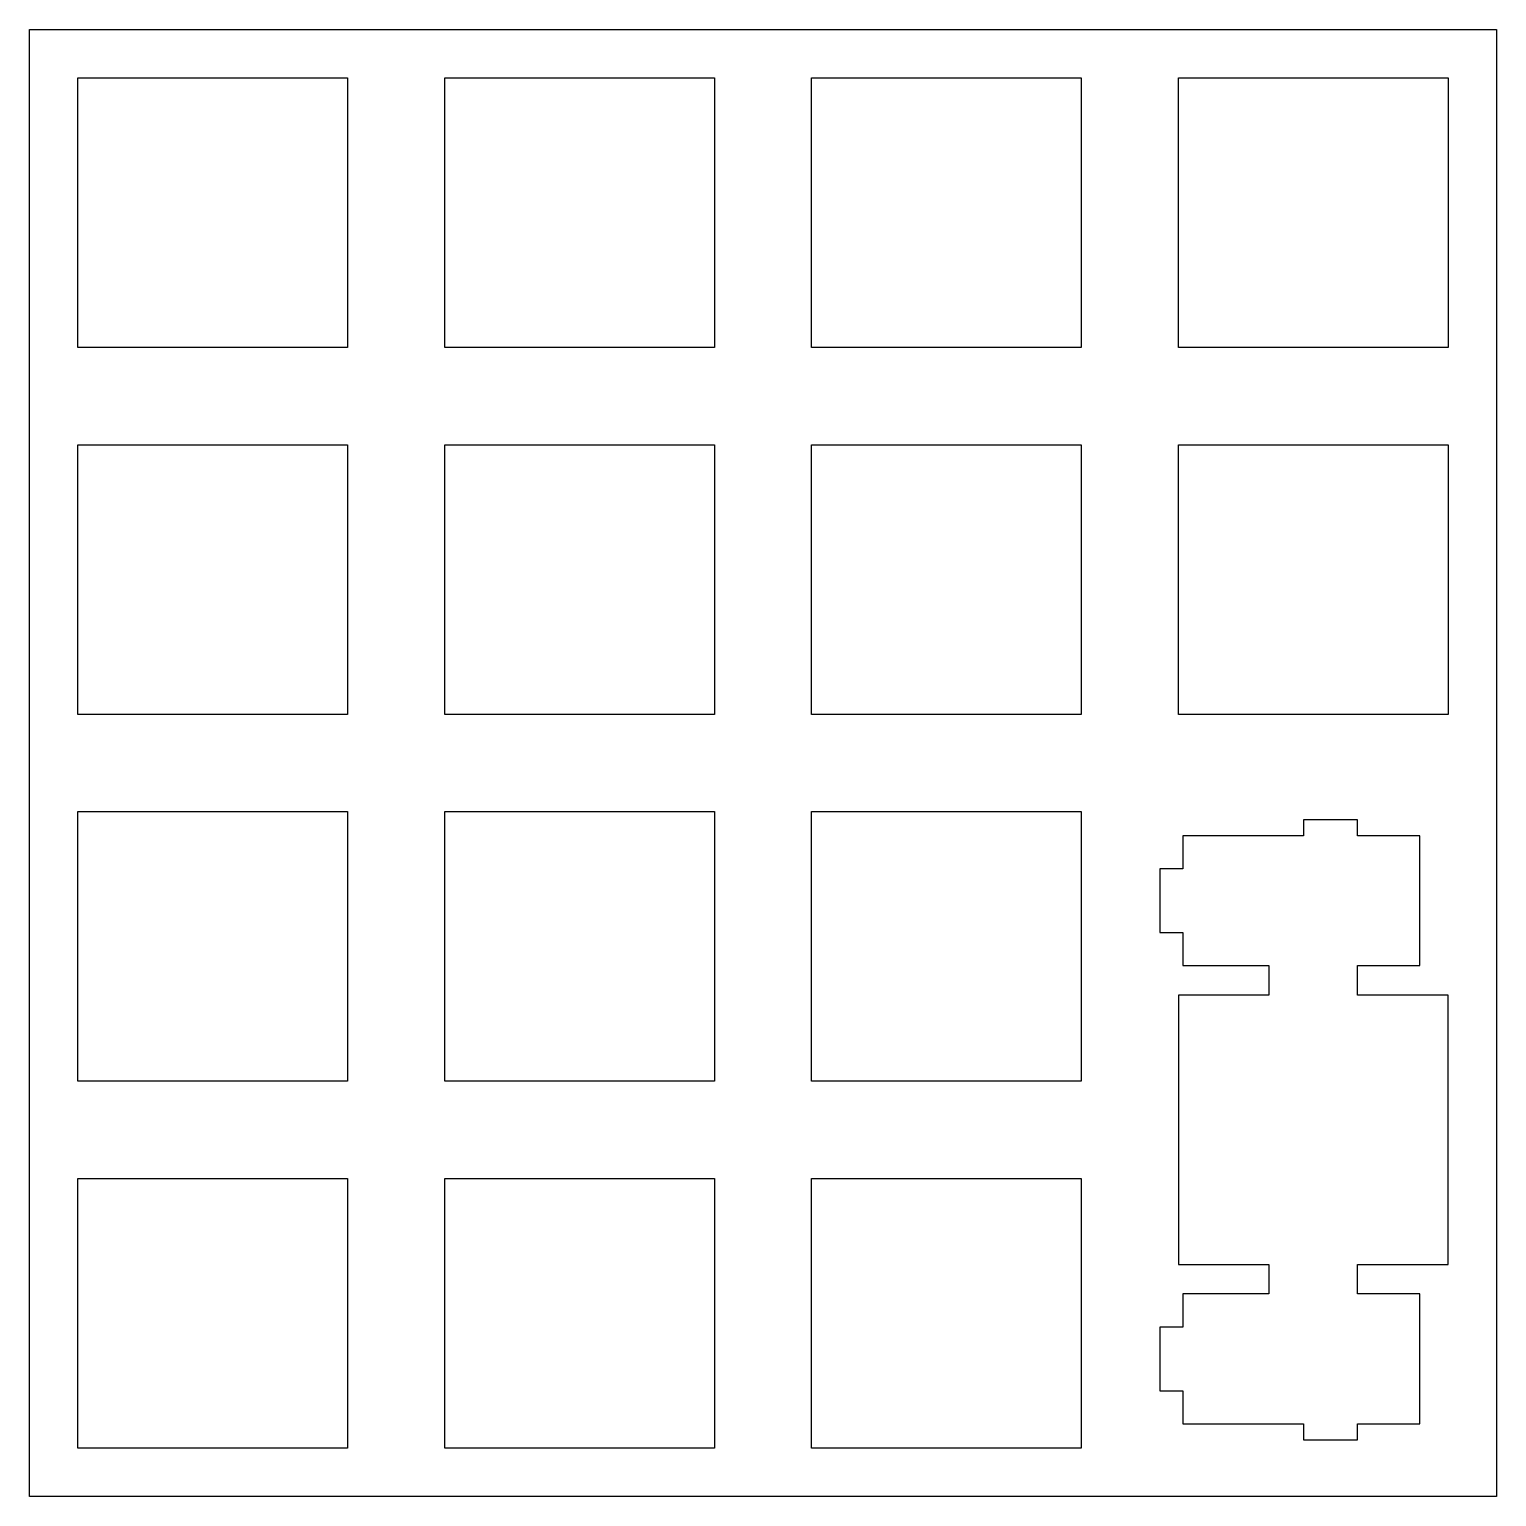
# Model space of a CAD drawing. Extents: x 0.1 to 76.3, y 0.3 to 76.5.
import ezdxf

# ---------------------------------------------------------------- set-up
doc = ezdxf.new("R2010")
doc.units = 0
doc.layers.get('0').update_dxf_attribs({"linetype": 'CONTINUOUS'})

msp = doc.modelspace()

# ---------------------------------------------------------------- linework, layer by layer
at = {"color": 0}
for p, q in [((0.095085, 76.4575), (76.2953, 76.4575)), ((0.095085, 0.257693), (0.095085, 76.4575)), ((76.2953, 76.4575), (76.2953, 0.257693)), ((2.61965, 73.9331), (16.6192, 73.9331)), ((2.61965, 59.9338), (2.61965, 73.9331)), ((16.6192, 73.9331), (16.6192, 59.9338)), ((21.6697, 73.9331), (35.669, 73.9331)), ((21.6697, 59.9338), (21.6697, 73.9331)), ((35.669, 73.9331), (35.669, 59.9338)), ((40.7197, 73.9331), (54.719, 73.9331)), ((40.7197, 59.9338), (40.7197, 73.9331)), ((54.719, 73.9331), (54.719, 59.9338)), ((59.7697, 73.9331), (73.769, 73.9331)), ((59.7697, 59.9338), (59.7697, 73.9331)), ((73.769, 73.9331), (73.769, 59.9338)), ((16.6192, 59.9338), (2.61965, 59.9338)), ((35.669, 59.9338), (21.6697, 59.9338)), ((54.719, 59.9338), (40.7197, 59.9338)), ((73.769, 59.9338), (59.7697, 59.9338)), ((2.61965, 54.8831), (16.6192, 54.8831)), ((2.61965, 40.8838), (2.61965, 54.8831)), ((16.6192, 54.8831), (16.6192, 40.8838)), ((21.6697, 54.8831), (35.669, 54.8831)), ((21.6697, 40.8838), (21.6697, 54.8831)), ((35.669, 54.8831), (35.669, 40.8838)), ((40.7197, 54.8831), (54.719, 54.8831)), ((40.7197, 40.8838), (40.7197, 54.8831)), ((54.719, 54.8831), (54.719, 40.8838)), ((59.7697, 54.8831), (73.769, 54.8831)), ((59.7697, 40.8838), (59.7697, 54.8831)), ((73.769, 54.8831), (73.769, 40.8838)), ((16.6192, 40.8838), (2.61965, 40.8838)), ((35.669, 40.8838), (21.6697, 40.8838)), ((54.719, 40.8838), (40.7197, 40.8838)), ((73.769, 40.8838), (59.7697, 40.8838)), ((2.61965, 35.833), (16.6192, 35.833)), ((2.61965, 21.8336), (2.61965, 35.833)), ((16.6192, 35.833), (16.6192, 21.8336)), ((21.6697, 35.833), (35.669, 35.833)), ((21.6697, 21.8336), (21.6697, 35.833)), ((35.669, 35.833), (35.669, 21.8336)), ((40.7197, 35.833), (54.719, 35.833)), ((40.7197, 21.8336), (40.7197, 35.833)), ((54.719, 35.833), (54.719, 21.8336)), ((66.27, 35.4087), (66.27, 34.5833)), ((69.07, 35.4087), (66.27, 35.4087)), ((69.07, 34.5833), (69.07, 35.4087)), ((66.27, 34.5833), (59.9997, 34.5833)), ((59.9997, 34.5833), (59.9997, 32.8593)), ((72.3, 34.5833), (69.07, 34.5833)), ((72.3, 27.8336), (72.3, 34.5833)), ((59.9997, 32.8593), (58.7996, 32.8593)), ((58.7996, 32.8593), (58.7996, 29.5589)), ((58.7996, 29.5589), (59.9997, 29.5589)), ((59.9997, 29.5589), (59.9997, 27.8336)), ((59.9997, 27.8336), (64.4701, 27.8336)), ((64.4701, 27.8336), (64.4701, 26.3081)), ((69.07, 26.3081), (69.07, 27.8336)), ((69.07, 27.8336), (72.3, 27.8336)), ((64.4701, 26.3081), (59.7697, 26.3081)), ((59.7697, 26.3081), (59.7697, 12.3086)), ((73.769, 26.3081), (69.07, 26.3081)), ((73.769, 12.3086), (73.769, 26.3081)), ((16.6192, 21.8336), (2.61965, 21.8336)), ((35.669, 21.8336), (21.6697, 21.8336)), ((54.719, 21.8336), (40.7197, 21.8336)), ((2.61965, 16.7831), (16.6192, 16.7831)), ((2.61965, 2.78364), (2.61965, 16.7831)), ((16.6192, 16.7831), (16.6192, 2.78364)), ((21.6697, 16.7831), (35.669, 16.7831)), ((21.6697, 2.78364), (21.6697, 16.7831)), ((35.669, 16.7831), (35.669, 2.78364)), ((40.7197, 16.7831), (54.719, 16.7831)), ((40.7197, 2.78364), (40.7197, 16.7831)), ((54.719, 16.7831), (54.719, 2.78364)), ((59.7697, 12.3086), (64.4701, 12.3086)), ((64.4701, 12.3086), (64.4701, 10.7831)), ((69.07, 10.7831), (69.07, 12.3086)), ((69.07, 12.3086), (73.769, 12.3086)), ((64.4701, 10.7831), (59.9997, 10.7831)), ((59.9997, 10.7831), (59.9997, 9.05785)), ((72.3, 10.7831), (69.07, 10.7831)), ((72.3, 4.03352), (72.3, 10.7831)), ((59.9997, 9.05785), (58.7996, 9.05785)), ((58.7996, 9.05785), (58.7996, 5.75881)), ((58.7996, 5.75881), (59.9997, 5.75881)), ((59.9997, 5.75881), (59.9997, 4.03352)), ((59.9997, 4.03352), (66.27, 4.03352)), ((66.27, 4.03352), (66.27, 3.20807)), ((69.07, 3.20807), (69.07, 4.03352)), ((69.07, 4.03352), (72.3, 4.03352)), ((66.27, 3.20807), (69.07, 3.20807)), ((16.6192, 2.78364), (2.61965, 2.78364)), ((35.669, 2.78364), (21.6697, 2.78364)), ((54.719, 2.78364), (40.7197, 2.78364)), ((76.2953, 0.257693), (0.095085, 0.257693))]:
    msp.add_line(p, q, dxfattribs=at)

doc.saveas('drawing.dxf')
